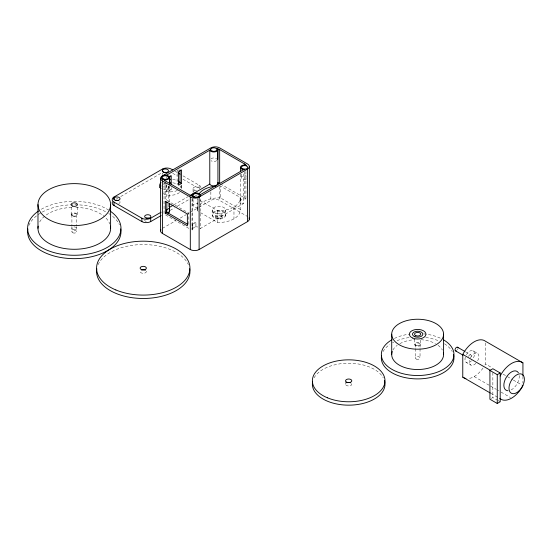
<?xml version="1.0" encoding="UTF-8"?>
<svg xmlns="http://www.w3.org/2000/svg" width="552" height="552" viewBox="0 0 552 552"><rect width="100%" height="100%" fill="white"/><g stroke="black" fill="none" stroke-linecap="round" stroke-linejoin="round"><path stroke-width="0.41" stroke-dasharray="2.76 2.07" d="M169.512 202.032L169.512 185.989M197.657 210.353L197.657 198.541A21.273 12.282 0 0 0 197.706 199.182L197.706 211.043A21.273 12.282 0 0 1 198.113 207.614M116.244 199.127L117.735 198.265M120.715 196.547L162.433 172.459M178.572 169.919L177.102 170.768L177.102 184.32M166.835 185.168L166.835 190.247L169.768 188.556L171.237 189.405L171.237 187.708M171.237 189.405L168.298 191.095L166.835 190.247M173.783 204.875L187.942 196.705M170.057 210.415L174.529 207.835M177.509 206.11L189.433 199.231M195.387 195.787L197.623 194.497M162.433 228.376L175.84 220.634M180.311 218.054L186.272 214.611M187.011 214.183L189.246 212.893M189.992 212.458L198.189 207.731M198.934 207.297L210.85 200.417A6.224 3.595 0 0 1 219.655 200.417L247.537 216.515M192.172 224.367L195.919 222.594L195.919 226.831L192.172 228.597L192.172 224.367A4.147 2.394 0 0 1 195.919 222.594M200.107 228.452A4.147 2.394 0 0 1 200.19 228.597L243.529 203.578L243.529 173.928M491.383 398.385L492.853 397.537L497.255 400.076M220.393 183.899L244.605 197.878A6.224 3.595 0 0 1 245.916 198.989A4.147 2.394 0 0 0 240.624 200.576A4.147 2.394 0 0 0 243.529 203.578M240.189 209.967L240.141 197.416L220.455 186.052L220.455 197.913L240.141 209.277A21.273 12.282 0 0 1 217.391 222.408L198.437 211.464M174.901 171.189L177.102 172.459M182.974 175.846L199.113 185.168A6.224 3.595 0 0 1 200.935 187.708M172.7 173.307L177.102 175.846M182.974 179.234L199.113 188.556A6.224 3.595 0 0 1 199.493 188.798M169.768 174.998L171.237 175.846M466.371 354.715A6.741 3.892 -60 0 1 473.112 350.824L477.514 353.363M465.647 351.9L470.78 354.867A2.077 1.201 -60 0 1 470.546 357.613M485.518 342.958L485.518 364.003L492.115 367.818M503.12 374.173L512.663 379.679M513.394 380.1L522.93 385.606M199.893 200.445L217.391 210.547A21.273 12.282 0 0 0 240.141 197.416M465.308 357.192A6.741 3.892 -60 0 0 466.371 362.505L470.773 365.044M474.14 376.567L489.341 385.344M490.514 386.021L496.358 389.395M497.531 390.071L498.697 390.747M501.037 392.099L510.393 397.495M166.835 200.417L188.839 213.12L188.839 224.981M490.969 393.417L498.815 397.944M497.987 400.504L500.188 401.773M188.839 228.376L165.365 214.818A6.224 3.595 0 0 1 164.054 213.7L164.054 182.636M240.189 198.058L240.189 204.033M522.93 376.347L522.93 383.081M492.853 372.614L492.853 397.537M420.762 340.142L420.762 344.379A3.112 1.794 0 0 1 416.091 345.931A3.112 1.794 0 0 1 416.091 342.82A3.112 1.794 0 0 1 420.762 344.379M420.037 344.379L420.037 347.767M420.037 348.616L420.037 357.931M415.263 344.379L415.263 347.767M415.263 348.616L415.263 357.931M414.538 339.294L414.538 344.379M345.573 381.653L345.573 384.192M245.916 171.458L245.916 198.989M244.605 171.61L244.605 197.878M241.486 174.156L241.486 177.544M240.451 174.156L240.451 201.28M233.965 206.979L233.965 218.84M225.665 210.16A6.741 3.892 0 0 1 215.549 213.534A6.741 3.892 0 0 1 215.549 206.786A6.741 3.892 0 0 1 225.665 210.16L225.665 215.239A6.741 3.892 0 0 1 215.549 218.613A6.741 3.892 0 0 1 215.549 211.871A6.741 3.892 0 0 1 225.665 215.239M222.035 215.239A3.112 1.794 0 0 1 217.364 216.798A3.112 1.794 0 0 1 217.364 213.686A3.112 1.794 0 0 1 222.035 215.239L222.035 216.936A3.112 1.794 0 0 1 217.364 218.495A3.112 1.794 0 0 1 217.364 215.383A3.112 1.794 0 0 1 222.035 216.936M219.655 186.638L219.655 200.417M217.391 210.547L217.391 222.408M215.811 215.239L215.811 216.936M212.182 210.16L212.182 215.239M210.85 191.806L210.85 200.417M200.19 198.948L200.19 228.597M199.113 185.168L199.113 188.556M193.069 188.556L193.069 191.944M193.069 199.569L193.069 205.496M192.51 224.56L192.51 228.797M192.241 198.209L192.241 229.977A6.224 3.595 0 0 1 191.185 229.639M192.034 198.81L192.034 229.315M181.394 185.589L181.394 188.135M169.768 186.859L169.768 188.556M168.477 186.017L168.477 187.708M168.298 186.017L168.298 201.266M168.298 204.088L168.298 206.91M166.835 176.695L166.835 178.393M166.442 184.547L166.442 199.796M165.365 181.78L165.365 200.417M77.404 207.138L77.404 214.762A3.112 1.794 0 0 1 72.733 216.315A3.112 1.794 0 0 1 72.733 213.203A3.112 1.794 0 0 1 77.404 214.762M76.68 214.762L76.68 225.775M76.68 226.624L76.68 231.702M71.905 214.762L71.905 225.775M71.905 226.624L71.905 231.702M71.18 207.138L71.18 214.762M392.934 350.002A25.937 14.973 0 0 1 397.226 345.31M399.869 343.641A25.937 14.973 0 0 1 414.973 339.646M420.99 339.694A25.937 14.973 0 0 1 435.431 343.641M438.074 345.31A25.937 14.973 0 0 1 442.366 350.002M394.383 338.445A36.315 20.969 0 0 1 410.212 334.022M423.625 333.863A36.315 20.969 0 0 1 440.917 338.445M383.047 351.576A36.315 20.969 0 0 1 389.767 344.496M392.555 342.778A36.315 20.969 0 0 1 393.762 342.143M397.074 340.66A36.315 20.969 0 0 1 410.212 337.41M425.813 337.5A36.315 20.969 0 0 1 438.226 340.66M444.457 343.786A36.315 20.969 0 0 1 452.254 351.576M314.081 377.837A36.315 20.969 0 0 1 348.685 363.23A36.315 20.969 0 0 1 383.288 377.837M351.652 383.647A3.112 1.794 0 0 1 348.685 385.993A3.112 1.794 0 0 1 345.718 383.647M468.51 356.44A2.077 1.201 -60 0 1 470.78 354.867M457.836 349.064A2.077 1.201 -60 0 1 457.463 349.816M519.232 375.574A10.895 6.293 -60 0 1 510.869 390.064M470.442 357.868A6.741 3.892 -60 0 1 477.335 353.273A6.741 3.892 -60 0 1 477.514 361.153M475.9 363.313A6.741 3.892 -60 0 1 470.939 365.134A6.741 3.892 -60 0 1 469.559 360.332M473.112 350.824A6.741 3.892 -60 0 1 473.112 358.607M471.498 360.767A6.741 3.892 -60 0 1 466.371 362.505M485.518 364.003A21.273 12.282 -60 0 1 484.946 365.051M483.034 368.074A21.273 12.282 -60 0 1 468.124 378.596M193.214 192.489A3.112 1.794 0 0 1 196.498 190.157M196.498 190.343A3.112 1.794 0 0 1 193.069 188.494A3.112 1.794 0 0 1 196.712 186.783A3.112 1.794 0 0 1 199.148 189.101M179.476 192.544A10.895 6.293 0 0 1 163.523 193.807M163.523 184.154A10.895 6.293 0 0 1 165.214 183.478M172.735 182.822A10.895 6.293 0 0 1 177.482 184.154M180.028 185.927A10.895 6.293 0 0 1 181.339 188.329M181.339 184.941A10.895 6.293 0 0 1 180.028 188.646M177.482 190.419A10.895 6.293 0 0 1 163.523 190.419M172.735 179.434A10.895 6.293 0 0 1 177.482 180.759M162.316 174.522A3.112 1.794 0 0 1 162.799 173.135M146.245 221.476A3.112 1.794 0 0 1 144.659 220.089M119.798 201.397A3.112 1.794 0 0 1 118.708 203.591M200.072 204.475A21.273 12.282 0 0 1 220.455 197.913M192.241 229.977A4.147 2.394 0 0 1 193.483 227.396A4.147 2.394 0 0 1 198.092 227.093M163.599 186.231A3.112 1.794 0 0 1 167.698 186.521A3.112 1.794 0 0 1 167.698 188.901A3.112 1.794 0 0 1 163.599 189.191M216.646 160.466A3.112 1.794 0 0 1 213.941 161.55A3.112 1.794 0 0 1 211.064 160.625M211.064 158.879A3.112 1.794 0 0 1 213.941 157.955A3.112 1.794 0 0 1 216.646 159.038M197.94 206.979A3.112 1.794 0 0 1 193.849 206.689A3.112 1.794 0 0 1 193.849 204.309A3.112 1.794 0 0 1 197.94 204.019M246.364 179.02A3.112 1.794 0 0 1 242.273 178.731A3.112 1.794 0 0 1 242.273 176.35A3.112 1.794 0 0 1 246.364 176.06M39.689 221.959A36.315 20.969 0 0 1 72.788 207.366M75.79 207.366A36.315 20.969 0 0 1 104.211 216.439M106.046 218.143A36.315 20.969 0 0 1 109.834 224.022M28.849 225.513A46.692 26.958 0 0 1 61.127 205.841A46.692 26.958 0 0 1 106.709 212.306M108.758 213.52A46.692 26.958 0 0 1 119.446 224.843M41.276 209.256A46.692 26.958 0 0 1 109.455 210.581M98.104 264.663A46.692 26.958 0 0 1 143.258 244.564A46.692 26.958 0 0 1 188.411 264.663M146.301 271.156A3.112 1.794 0 0 1 142.644 273.281A3.112 1.794 0 0 1 140.691 270.501M416.249 345.497A2.387 1.38 0 0 0 420.024 344.517A2.387 1.38 0 0 0 416.677 343.123A2.387 1.38 0 0 0 416.249 345.497M416.249 359.048A2.387 1.38 0 0 0 420.024 358.075A2.387 1.38 0 0 0 416.677 356.675A2.387 1.38 0 0 0 416.249 359.048M215.549 217.764A6.741 3.892 0 0 0 225.665 214.397A6.741 3.892 0 0 0 215.549 211.023A6.741 3.892 0 0 0 215.549 217.764M72.892 215.88A2.387 1.38 0 0 0 76.666 214.9A2.387 1.38 0 0 0 73.319 213.507A2.387 1.38 0 0 0 72.892 215.88M73.099 229.508A2.387 1.38 0 0 0 76.68 228.314A2.387 1.38 0 0 0 73.099 227.12A2.387 1.38 0 0 0 73.099 229.508M72.892 232.82A2.387 1.38 0 0 0 76.666 231.847A2.387 1.38 0 0 0 73.319 230.446A2.387 1.38 0 0 0 72.892 232.82"/><path stroke-width="0.83" d="M160.604 178.393L160.604 230.915M169.512 211.319L169.512 203.722M169.512 183.45L169.512 177.544M249.359 166.531L249.359 219.054M161.122 215.577L150.689 221.593A6.224 3.595 0 0 1 141.885 221.593L114.009 205.503L114.009 202.108A6.224 3.595 0 0 1 114.009 197.029L162.433 169.071A6.224 3.595 0 0 1 171.237 169.071L172.7 169.919M166.442 175.225L210.678 149.689M169.036 177.116L171.237 175.846L171.237 184.32M177.841 183.899L180.042 182.622L181.505 183.471L181.505 169.919L178.572 171.61L178.572 185.168L181.505 183.471M114.009 202.108L141.885 218.206A6.224 3.595 0 0 0 150.689 218.206L161.122 212.189M169.374 207.421L173.052 205.296M189.943 195.546L209.781 184.092A4.147 2.394 0 0 0 214.983 185.769A4.147 2.394 0 0 0 217.723 182.712A6.224 3.595 0 0 1 219.655 183.471L219.655 149.585A6.224 3.595 0 0 0 216.384 148.591M165.365 213.127L187.376 225.83L187.376 213.969L165.365 201.266L165.365 213.127L166.835 212.278L187.376 224.14M167.463 212.762L169.505 211.582L169.505 207.345A4.147 2.394 0 0 1 166.442 209.512L166.442 212.686M200.19 194.711L244.426 169.174M162.433 180.932L190.309 197.029A6.224 3.595 0 0 0 199.113 197.029L247.537 169.071A6.224 3.595 0 0 0 247.537 163.985L219.655 147.895A6.224 3.595 0 0 0 210.85 147.895L162.433 175.846A6.224 3.595 0 0 0 162.433 180.932L162.433 233.455L190.309 249.552A6.224 3.595 0 0 0 199.113 249.552L247.537 221.593A6.224 3.595 0 0 0 249.069 217.964M489.921 370.426L492.853 368.736L500.188 372.973L500.188 401.773L497.255 403.471L489.921 399.234L489.921 370.426L497.255 374.663L500.188 372.973M219.655 149.585L244.605 163.985A6.224 3.595 0 0 1 246.323 165.876M522.93 375.505L522.93 362.871L485.518 341.274A21.273 12.282 -60 0 0 462.769 354.405L462.769 377.133L490.348 393.052M177.841 172.886L180.042 174.156M457.573 347.242L464.908 351.479M462.769 354.405L490.652 370.495M455.497 350.837L462.831 355.067M499.732 398.475L500.188 398.737A21.273 12.282 -60 0 0 522.93 385.606M497.255 374.663L497.255 403.471M443.587 334.208A25.937 14.973 0 0 1 404.678 347.18A25.937 14.973 0 0 1 404.678 321.243A25.937 14.973 0 0 1 443.587 334.208L443.587 354.543M391.713 334.208L391.713 354.543M247.537 169.071L247.537 221.593M244.605 163.985L244.605 165.683M240.451 167.373L240.451 171.617M217.936 149.502L217.936 183.416M217.723 159.418L217.723 148.826A4.147 2.394 0 0 1 214.983 151.883A4.147 2.394 0 0 1 209.781 150.206L209.781 184.092M199.113 197.029L199.113 249.552M190.309 197.029L190.309 249.552M180.042 169.919L180.042 182.622M169.768 176.695L169.768 184.32M166.835 202.108L166.835 212.278M162.433 169.071L162.433 171.61M150.689 218.206L150.689 221.593M141.885 218.206L141.885 221.593M114.009 197.029L114.009 199.569M110.607 204.592A36.315 20.969 0 0 1 56.131 222.753A36.315 20.969 0 0 1 56.131 186.438A36.315 20.969 0 0 1 110.607 204.592L110.607 228.314M37.978 204.592L37.978 228.314M443.449 352.997A25.937 14.973 0 0 1 416.318 369.502A25.937 14.973 0 0 1 392.258 351.472M443.332 339.721A36.315 20.969 0 0 1 443.332 369.371A36.315 20.969 0 0 1 391.975 369.371A36.315 20.969 0 0 1 391.975 339.721M453.427 354.343A36.315 20.969 0 0 1 418.899 378.886A36.315 20.969 0 0 1 381.529 355.764M384.461 380.604A36.315 20.969 0 0 1 349.933 405.147A36.315 20.969 0 0 1 312.563 382.032M346.69 382.812A3.112 1.794 0 0 1 350.679 382.812M456.401 350.803A2.077 1.201 -60 0 1 455.069 349.83A2.077 1.201 -60 0 1 456.49 347.367A2.077 1.201 -60 0 1 457.994 348.043M508.019 390.747A10.895 6.293 -60 0 1 506.115 377.658A10.895 6.293 -60 0 1 518.404 372.772M500.188 376.009A21.273 12.282 -60 0 1 522.93 362.871M465.943 378.499A21.273 12.282 -60 0 1 462.769 377.133M163.302 172.038A6.224 3.595 0 0 1 163.813 171.858M114.009 205.503A6.224 3.595 0 0 1 112.477 201.866M159.838 187.694A10.895 6.293 0 0 1 160.977 185.927M169.374 182.726A10.895 6.293 0 0 1 170.499 182.691M160.977 188.646A10.895 6.293 0 0 1 160.977 182.54M169.374 179.338A10.895 6.293 0 0 1 170.499 179.303M178.206 181.146A10.895 6.293 0 0 1 180.028 182.54M164.13 172.507A3.112 1.794 0 0 1 166.6 172.507M146.245 218.33A3.112 1.794 0 0 1 149.268 218.33M115.182 200.631A3.112 1.794 0 0 1 118.708 200.631M164.054 179.814A6.224 3.595 0 0 0 165.365 180.932L190.309 195.332A6.224 3.595 0 0 0 192.241 196.091M162.433 233.455A6.224 3.595 0 0 1 160.901 229.825M198.989 194.007A21.273 12.282 0 0 1 215.956 186.141M243.529 169.692A4.147 2.394 0 0 1 240.624 166.69A4.147 2.394 0 0 1 245.916 165.103M169.229 210.553A4.147 2.394 0 0 1 167.856 213.348M110.414 226.147A36.315 20.969 0 0 1 74.292 249.283A36.315 20.969 0 0 1 38.171 226.147M120.729 228.921A46.692 26.958 0 0 1 74.292 258.66A46.692 26.958 0 0 1 27.848 228.921M110.138 211.043A46.692 26.958 0 0 1 106.301 247.938A46.692 26.958 0 0 1 42.283 247.938A46.692 26.958 0 0 1 38.44 211.043M189.695 268.734A46.692 26.958 0 0 1 143.258 298.48A46.692 26.958 0 0 1 96.814 268.734M141.491 270.038A3.112 1.794 0 0 1 145.459 270.252M412.779 338.093A8.301 4.795 0 0 0 425.909 334.705A8.301 4.795 0 0 0 414.262 329.834A8.301 4.795 0 0 0 412.779 338.093M415.056 336.803A5.189 2.995 0 0 0 422.839 334.208A5.189 2.995 0 0 0 415.056 331.621A5.189 2.995 0 0 0 415.056 336.803M415.822 335.664A3.112 1.794 0 0 0 420.748 334.395A3.112 1.794 0 0 0 416.38 332.573A3.112 1.794 0 0 0 415.822 335.664M327.377 397.785A36.315 20.969 0 0 0 384.806 382.971A36.315 20.969 0 0 0 333.87 361.663A36.315 20.969 0 0 0 327.377 397.785M346.856 382.26A3.112 1.794 0 0 0 351.783 380.99A3.112 1.794 0 0 0 347.415 379.162A3.112 1.794 0 0 0 346.856 382.26M518.694 391.209A10.895 6.293 -60 0 0 522.144 374.339A10.895 6.293 -60 0 0 509.254 385.765A10.895 6.293 -60 0 0 518.694 391.209M163.537 172.224A3.112 1.794 0 0 0 168.463 170.954A3.112 1.794 0 0 0 164.096 169.126A3.112 1.794 0 0 0 163.537 172.224M146.197 218.068A3.112 1.794 0 0 0 150.868 216.515A3.112 1.794 0 0 0 146.197 214.956A3.112 1.794 0 0 0 146.197 218.068M115.389 200.279A3.112 1.794 0 0 0 120.053 198.72A3.112 1.794 0 0 0 115.389 197.167A3.112 1.794 0 0 0 115.389 200.279M162.93 179.483A4.147 2.394 0 0 0 169.492 177.792A4.147 2.394 0 0 0 163.675 175.357A4.147 2.394 0 0 0 162.93 179.483M194.069 197.395A4.147 2.394 0 0 0 200.328 195.353A4.147 2.394 0 0 0 194.138 193.248A4.147 2.394 0 0 0 194.069 197.395M212.168 151.124A3.112 1.794 0 0 0 216.901 149.626A3.112 1.794 0 0 0 212.292 148.012A3.112 1.794 0 0 0 212.168 151.124M243.046 168.933A3.112 1.794 0 0 0 247.717 167.373A3.112 1.794 0 0 0 243.046 165.821A3.112 1.794 0 0 0 243.046 168.933M163.537 179A3.112 1.794 0 0 0 168.463 177.73A3.112 1.794 0 0 0 164.096 175.902A3.112 1.794 0 0 0 163.537 179M194.621 196.892A3.112 1.794 0 0 0 199.293 195.332A3.112 1.794 0 0 0 194.621 193.78A3.112 1.794 0 0 0 194.621 196.892M72.464 206.048A3.112 1.794 0 0 0 77.383 204.778A3.112 1.794 0 0 0 73.023 202.957A3.112 1.794 0 0 0 72.464 206.048M115.858 289.959A46.692 26.958 0 0 0 189.695 270.915A46.692 26.958 0 0 0 124.214 243.522A46.692 26.958 0 0 0 115.858 289.959M141.429 269.59A3.112 1.794 0 0 0 146.349 268.32A3.112 1.794 0 0 0 141.988 266.492A3.112 1.794 0 0 0 141.429 269.59"/></g></svg>
